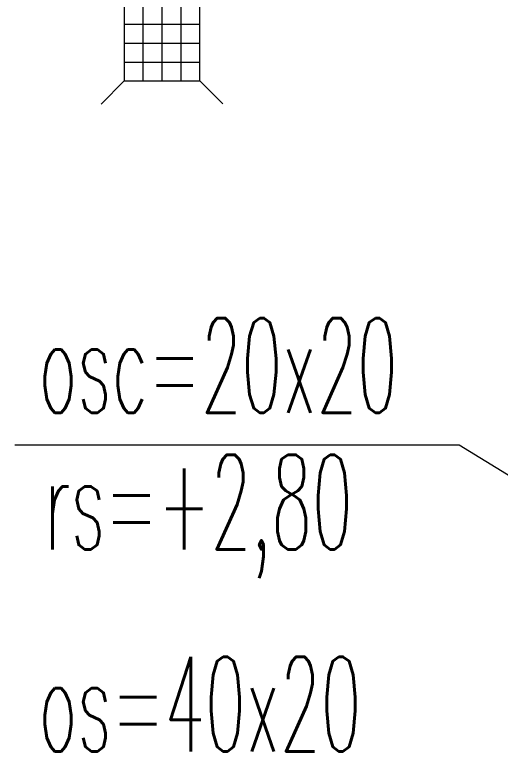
# Model space of a CAD drawing. Header units: millimetres. Extents: x -105266 to 178069, y 491 to 168574.
# Drawn here: x 9921.9 to 9998.7, y 36495.4 to 36613.3 of the extents above; entities that cross this region are included whole.
import ezdxf

# ---------------------------------------------------------------- set-up
doc = ezdxf.new("R2010")
doc.units = ezdxf.units.MM
doc.layers.add('A13_WYPOSAZENIE SANITARNE', color=41, linetype='Continuous', lineweight=9)
doc.layers.add('A15_OPIS', color=4, linetype='Continuous', lineweight=0)
doc.styles.add('X', font='ROMANS.shx', dxfattribs={"width": 0.5})

# ---------------------------------------------------------------- blocks, each defined once
blk = doc.blocks.new('kratka')
for p, q in [((-4021.56, -11943.62), (-4017.9, -11947.28)), ((-4021.56, -11943.62), (-4017.9, -11947.28)), ((-4005.94, -11947.32), (-4002.28, -11943.66)), ((-4005.94, -11947.32), (-4002.28, -11943.66)), ((-4014.94, -11947.28), (-4014.94, -11959.28)), ((-4011.94, -11947.28), (-4011.94, -11959.28)), ((-4008.94, -11947.28), (-4008.94, -11959.28)), ((-4017.94, -11950.28), (-4005.94, -11950.28)), ((-4017.94, -11953.28), (-4005.94, -11953.28)), ((-4017.94, -11956.28), (-4005.94, -11956.28)), ((-4021.56, -11962.94), (-4017.9, -11959.28)), ((-4005.94, -11959.24), (-4002.28, -11962.9))]:
    blk.add_line(p, q)
blk.add_lwpolyline([(-4017.94, -11959.28), (-4005.94, -11959.28), (-4005.94, -11947.28), (-4017.94, -11947.28)], close=True)

msp = doc.modelspace()

# ---------------------------------------------------------------- linework, layer by layer
at = {"layer": 'A15_OPIS'}
msp.add_lwpolyline([(9921.86, 36545.19), (9992.25, 36545.19), (10122.89, 36465.11)], dxfattribs=at)

# ---------------------------------------------------------------- block references
at = {"layer": 'A13_WYPOSAZENIE SANITARNE'}
msp.add_blockref('kratka', (13957.09, 48562.14), dxfattribs=at)

# ---------------------------------------------------------------- texts
at = {"layer": 'A15_OPIS', "style": 'X', "width": 0.5}
for s, p in [('osc=20x20', (9925.63, 36550.28)), ('rs=+2,80', (9926.52, 36528.6)), ('os=40x20', (9925.63, 36496.6))]:
    msp.add_text(s, height=15, dxfattribs=at).set_placement(p)

doc.saveas('drawing.dxf')
